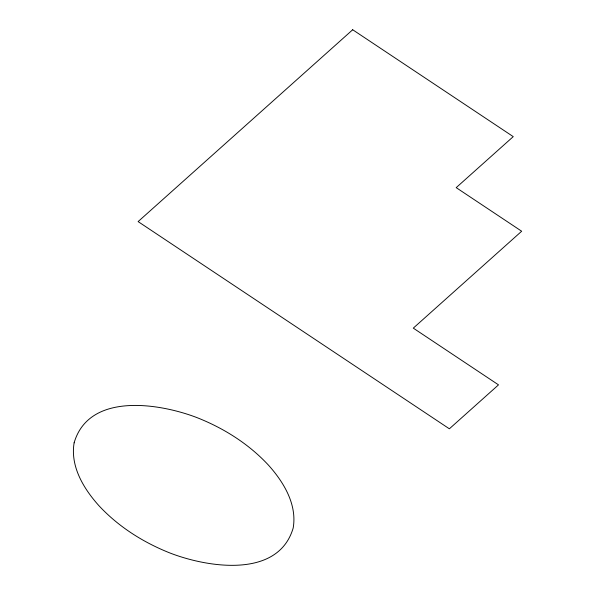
<?xml version="1.0" encoding="UTF-8"?>
<svg xmlns="http://www.w3.org/2000/svg" width="595" height="595" viewBox="0 0 595 595"><rect width="100%" height="100%" fill="white"/><g stroke="black" fill="none" stroke-linecap="round" stroke-linejoin="round"><path stroke-width="0.89" d="M74.122 442.821C70.121 466.421 83.694 488.711 98.844 505.601C118.457 526.761 143.425 542.506 170.163 553.075C207.64 567.548 278.289 578.928 293.201 527.951C297.203 504.344 283.637 482.062 268.486 465.171C248.866 444.011 223.906 428.259 197.168 417.69C159.683 403.224 89.034 391.837 74.122 442.821M352.694 29.75L138.114 221.593L449.366 428.802L498.513 384.861L413.294 328.135L521.674 231.232L456.194 187.641L513.247 136.634L352.694 29.75"/></g></svg>
